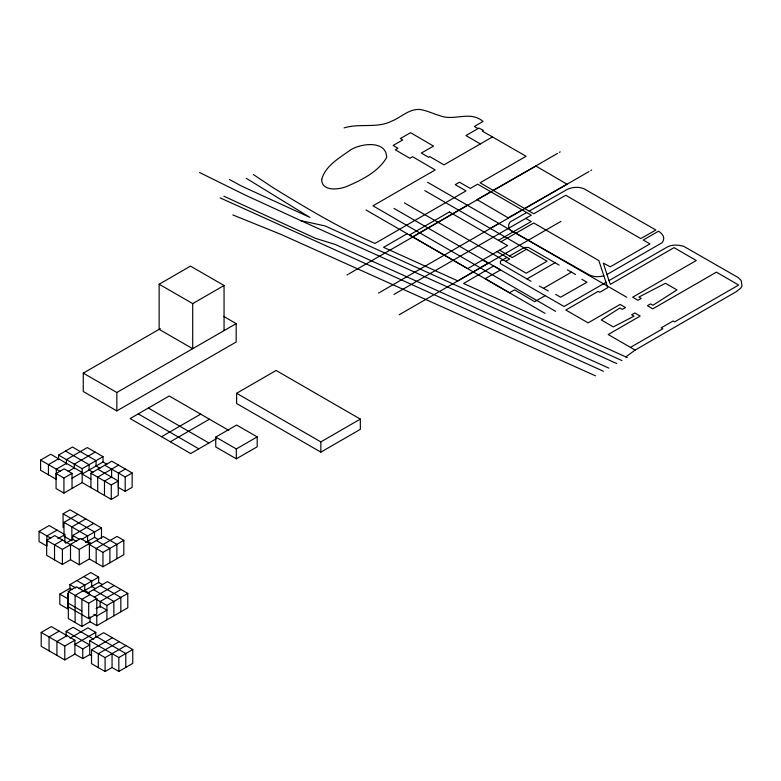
<?xml version="1.0" encoding="UTF-8"?>
<svg xmlns="http://www.w3.org/2000/svg" width="781" height="781" viewBox="0 0 781 781"><rect width="100%" height="100%" fill="white"/><g stroke="black" fill="none" stroke-linecap="round" stroke-linejoin="round"><path stroke-width="1.17" d="M606.144 282.263L564.077 306.503L493.631 265.979L463.602 283.464L625.854 356.917L635.09 350.093L736.258 291.684L740.739 288.14L741.95 285.807L741.13 280.399L738.065 277.48L683.922 246.425C678.279 244.678 671.191 244.277 666.105 247.694L608.985 280.623L610.371 284.362L674.042 247.645L696.261 260.522L632.669 297.19L637.979 300.295L641.211 298.43L638.887 297.083L665.461 283.288L676.932 289.917L652.945 305.254L650.622 303.907L647.469 305.732L652.779 308.846L716.411 272.149L738.67 285.055L674.696 321.84L673.183 320.971L661.234 327.825L662.825 328.742L630.472 347.379L608.214 334.522L640.176 316.061L634.826 312.976L631.634 314.821L634.006 316.188L613.3 326.897L601.263 319.956L619.899 307.997L622.272 309.364L625.513 307.548L620.114 304.434L588.103 322.865L565.844 310.018L598.158 291.362L599.759 292.279L607.735 287.672L598.851 260.571L533.745 222.985L500.875 241.817M492.46 136.929L482.277 131.101L483.449 130.427L478.919 128.064L465.935 135.562L480.344 143.929L492.46 136.929L526.072 156.288L480.081 182.783L533.745 213.769L565.717 195.26L640.742 238.576L655.884 230.034L584.012 188.787C577.735 186.103 569.964 187.225 564.38 191.052L529.137 211.104M159.139 284.225L192.702 303.604L192.702 348.707L159.139 329.328L159.139 284.225L190.496 266.116L224.059 285.495L224.059 330.597M192.702 303.604L224.059 285.495M223.591 316.334L236.184 323.598L236.184 341.99L116.838 410.894L83.274 391.515L83.274 373.123L160.369 328.616M83.274 373.123L116.838 392.501L236.184 323.598M407.126 233.724L383.569 247.323L457.861 280.896L488.145 263.109L482.541 260.024M412.563 236.858L467.311 205.257M347.028 274.941L347.935 274.424M348.834 273.906L557.517 153.418M559.323 152.373L560.221 151.856M66.424 463.328L56.31 469.166L56.31 479.339L40.583 470.26L40.583 460.087L50.706 454.249L82.151 472.407L72.037 478.245M58.565 459.706L58.565 455.079L72.477 447.044L96.073 460.663L96.073 466.442M58.565 458.789L48.451 464.627L48.451 474.799M97.879 469.235L118.234 480.989L118.234 495.369L111.273 499.391L82.151 482.58L63.925 493.104L56.066 488.564L56.066 473.52L64.169 468.844L72.037 473.374L72.037 488.418M95.165 452.111L74.293 464.158L74.293 468.785M68.22 471.373L74.293 467.868M490.263 228.413L498.844 223.464M378.482 293.1L379.381 292.582M380.288 292.065L588.972 171.576M590.778 170.531L591.676 170.014M56.066 473.52L63.925 478.06L72.037 473.374M58.565 455.079L82.151 468.698L103.024 456.651L103.024 462.43M393.975 294.417L531.285 215.195L477.669 184.179L470.289 188.436L459.501 182.217L455.235 184.677L466.013 190.906L375.026 243.438C339.52 228.081 306.269 208.049 273.35 187.87L253.288 174.495M90.918 487.637L90.918 473.247L111.79 461.2L132.145 472.954L132.145 487.334L125.194 491.356L118.4 487.432L118.4 473.052L125.36 469.03M236.623 393.282L276.113 370.477L360.334 419.104L360.334 429.335L320.845 452.131L236.623 403.513L236.623 393.282L320.845 441.9L360.334 419.104M161.569 436.725L200.678 414.145M118.575 465.115L97.703 477.171L97.703 491.552M170.336 441.782L209.435 419.202M111.449 477.064L104.488 481.086L104.488 495.466M399.189 314.772L560.973 221.365M90.918 473.247L111.273 485.001L118.234 480.989M104.83 465.212L125.194 476.966L132.145 472.954M63.085 527.692L63.085 513.82L70.046 509.798L101.491 527.956L101.491 538.363M57.033 530.094L46.909 535.942L46.909 546.104L39.05 541.565L39.05 531.402L49.164 525.554L64.891 534.634L64.891 542.551M63.983 535.092L63.983 522.372L77.905 514.337M215.751 437.077L236.623 425.03L257.193 436.901L257.193 446.781L236.321 458.828L215.751 446.957L215.751 437.077L236.321 448.958L257.193 436.901M216.415 438.678L190.691 453.536L130.124 418.567L169.223 395.987L228.774 430.37M46.665 540.296L54.777 535.61L70.505 544.689L62.392 549.375L46.665 540.296L46.665 555.33L62.392 564.409L70.505 559.723L79.262 564.79L89.385 558.942L102.955 566.781L123.828 554.725L123.828 540.345L117.043 536.43L96.17 548.477L96.17 562.867M85.764 518.877L71.852 526.911L71.852 539.632M57.814 538.724L64.891 534.634M62.636 540.149L54.524 544.835L54.524 559.87M72.75 540.101L72.75 535.473L93.632 523.416M65.672 543.264L72.75 539.173L76.684 541.448M499.576 250.184L512.219 257.535L526.462 249.315L547.042 261.196L526.199 273.223L505.619 261.342L509.72 258.98L507.045 257.437L500.445 261.196L500.396 263.558L526.98 278.954L555.057 262.738L559.157 265.101M70.505 559.723L70.505 544.357L80.619 538.519L89.385 543.576L89.385 558.942M81.614 539.437L101.491 527.956M85.588 542.483L94.53 537.318L98.426 539.564M70.505 544.357L79.262 549.414L89.385 543.576M539.271 286.051L543.459 288.316L571.458 272.149M116.867 558.747L116.867 544.357L103.297 536.527L89.385 544.562L102.955 552.392L123.828 540.345M69.929 589.235L69.929 584.608L90.811 572.551L98.67 577.091L98.67 582.88M67.683 593.492L67.683 608.858L59.815 604.318L59.815 594.156L69.929 588.308L71.901 589.45M87.55 593.121L107.436 581.64L127.791 593.394L127.791 607.784L96.795 625.679L90.01 621.754L81.907 626.44L68.328 618.601L68.328 591.481L76.44 586.795L96.795 598.549L96.795 613.915L88.692 618.601L68.328 606.847M78.793 588.571L98.67 577.091M83.225 590.709L75.113 595.395L75.113 622.525M82.766 591.617L98.67 582.431L102.565 584.686M90.01 594.634L81.907 599.31L81.907 626.44M94.335 597.035L114.221 585.565M68.328 591.481L88.692 603.235L96.795 598.549M41.198 632.434L51.312 626.587L74.898 640.205L74.898 654.087L64.784 659.925L41.198 646.307L41.198 632.434L64.784 646.053L74.898 640.205M121.006 589.479L100.134 601.526L100.134 607.52M96.083 608.584L100.134 606.251L106.919 610.166L96.795 616.004L93.896 614.325M59.171 631.126L49.057 636.974L49.057 650.846M96.248 599.291L106.919 605.451L127.791 593.394M66.131 636.154L66.131 631.321L73.092 627.299L93.73 639.219M67.039 635.666L56.925 641.513L56.925 655.386M70.017 638.155L87.911 627.826L95.78 632.366L95.78 637.198M95.78 632.366L74.898 644.413L82.766 648.952L89.717 644.94L66.131 631.321M74.898 654.087L82.766 658.627L89.717 654.605L89.717 640.732L103.639 632.698L132.76 649.509L132.76 663.381L118.839 671.416L112.054 667.501L105.093 671.514L91.523 663.684L91.523 649.812L112.405 637.755M119.19 641.67L98.308 653.726L98.308 667.599M91.523 649.812L105.093 657.641L125.975 645.594M89.717 640.732L118.839 657.543L132.76 649.509M480.344 143.929L443.969 164.879L429.862 156.63L428.613 157.303L421.32 153.047L433.533 146.096L410.581 132.692L400.35 138.549L402.771 139.945L393.155 145.451L397.939 148.263L395.303 149.786L409.888 158.299L412.612 156.727L435.212 169.936L372.957 205.823L555.574 311.307M498.376 240.372L531.207 221.521L525.769 218.377M509.544 255.992L524.383 247.47L528.483 247.45L555.057 262.738M544.962 295.814L534.741 301.671L514.552 289.858L509.417 292.777L485.216 278.651L500.572 269.933L393.995 208.41M607.042 274.473L661.927 242.832A17.289 9.987 0 0 0 663.303 240.597C665.051 236.75 661.585 233.041 658.51 231.205L643.241 240.021L649.968 243.906L610.322 266.799L603.332 263.158L608.985 280.623M490.819 191.775L477.064 199.624L508.167 217.831L522.098 209.884M493.241 190.379L535.903 166.05L567.055 184.228L524.559 208.468M526.677 212.53L512.697 220.496C506.801 222.331 507.562 230.366 513.342 231.781M603.85 275.761C598.5 277.353 592.301 277.05 587.546 273.926L515.841 233.226M344.099 127.889C359.592 123.056 376.764 128.631 391.593 121.192C401.004 117.462 409.117 108.657 419.895 109.486C426.787 110.453 433.074 113.772 439.742 115.608C454.015 121.582 469.908 110.18 483.019 121.416L474.389 126.493L477.962 128.562M199.536 172.503L245.39 195.143L300.91 220.672L325.16 225.953L621.93 360.578M232.797 214.912L281.502 234.622L595.483 375.846M300.91 220.672L616.756 363.565M608.858 368.124L335.215 244.453L315.407 238.303L223.864 196.207M220.105 197.876L603.42 371.258M625.854 356.917L627.192 357.532M229.341 179.445L241.466 186.044L309.93 217.411L246.21 178.273M543.459 288.316L548.291 290.962M427.617 182.285L626.792 297.278M567.357 269.787L575.558 274.522M581.855 279.305L586.941 282.244L560.582 297.21L555.711 294.398M424.796 190.623L526.999 249.627M404.421 202.914L506.166 261.655M526.98 278.954L531.07 281.316M365.967 209.962L545.011 313.327M148.351 408.043L208.917 443.012M138.237 413.881L198.804 448.85M103.024 456.651L87.306 447.572L66.424 459.618L66.424 464.246M106.919 464.236L103.024 461.991L82.151 474.038L90.918 479.104M96.073 466.003L99.968 468.258M65.526 451.067L89.112 464.685L89.112 470.465M89.112 470.025L93.007 472.271M40.583 460.087L60.244 471.441M63.085 513.82L94.53 531.978L94.53 537.758M96.336 540.54L109.906 548.379L109.906 562.759M63.983 522.372L87.579 535.991L87.579 541.78M87.579 541.331L91.475 543.586M72.75 535.473L79.633 539.446M63.983 536.254L71.852 540.794M39.05 531.402L50.843 538.207M100.476 585.662L120.83 597.416L120.83 611.796M83.85 576.573L91.709 581.113L91.709 586.892M91.709 586.453L95.604 588.698M93.515 589.675L113.87 601.429L113.87 615.818M76.889 580.586L84.758 585.125L84.758 590.914M84.758 590.465L89.62 593.277M69.929 584.608L75.825 588.015M59.815 594.156L67.683 598.695M68.328 603.235L81.907 611.074M96.678 636.71L125.8 653.521L125.8 667.404M89.717 654.605L91.67 655.728M497.077 251.628L507.045 257.437M630.472 347.379L635.09 350.093M320.845 441.9L320.845 452.131M236.321 448.958L236.321 458.828M125.194 476.966L125.194 491.356M118.839 657.543L118.839 671.416M116.838 392.501L116.838 410.894M112.054 653.629L112.054 667.501M111.615 469.137L111.615 477.523M111.273 485.001L111.273 499.391M106.919 605.451L106.919 619.831M105.093 657.641L105.093 671.514M102.955 552.392L102.955 566.781M96.795 616.004L96.795 625.679M90.01 616.922L90.01 621.754M88.692 603.235L88.692 618.601M82.766 648.952L82.766 658.627M82.151 468.698L82.151 482.58M79.262 549.414L79.262 564.79M64.784 646.053L64.784 659.925M63.925 478.06L63.925 493.104M62.392 549.375L62.392 564.409M321.704 179.425C321.567 192.185 340.35 189.598 347.935 185.946C362.54 179.552 378.189 171.781 386.634 157.577C386.663 140.063 361.125 143.284 350.747 149.806C339.813 157.703 325.306 165.699 321.704 179.425M449.368 211.973L409.498 234.993L467.702 268.596L507.562 245.576L449.368 211.973"/></g></svg>
